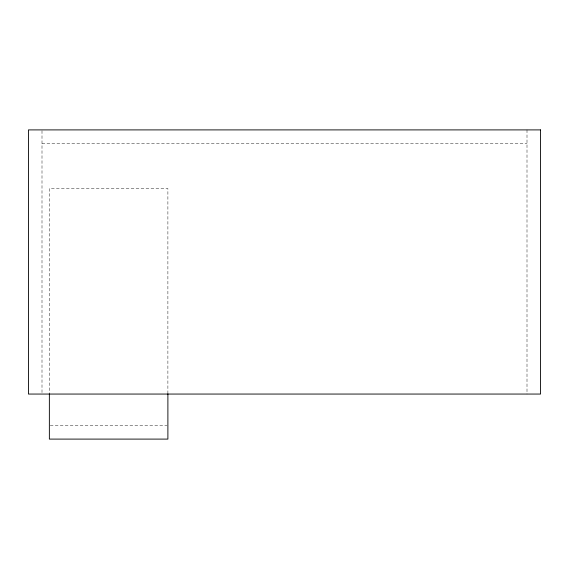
<?xml version="1.0" encoding="UTF-8"?>
<svg xmlns="http://www.w3.org/2000/svg" width="569" height="569" viewBox="0 0 569 569"><rect width="100%" height="100%" fill="white"/><g stroke="black" fill="none" stroke-linecap="round" stroke-linejoin="round"><path stroke-width="0.43" stroke-dasharray="2.85 2.13" d="M41.999 143.452L527.001 143.452M50.25 425.548L167.009 425.548M527.001 129.903L527.001 394.054M167.891 393.584L167.891 188.488L49.361 188.488L49.361 393.584M41.999 130.749L41.999 394.054"/><path stroke-width="0.85" d="M167.891 393.776L167.891 439.097L49.361 439.097L49.361 393.776M540.55 129.903L28.45 129.903L28.45 394.054L540.55 394.054L540.55 129.903"/></g></svg>
